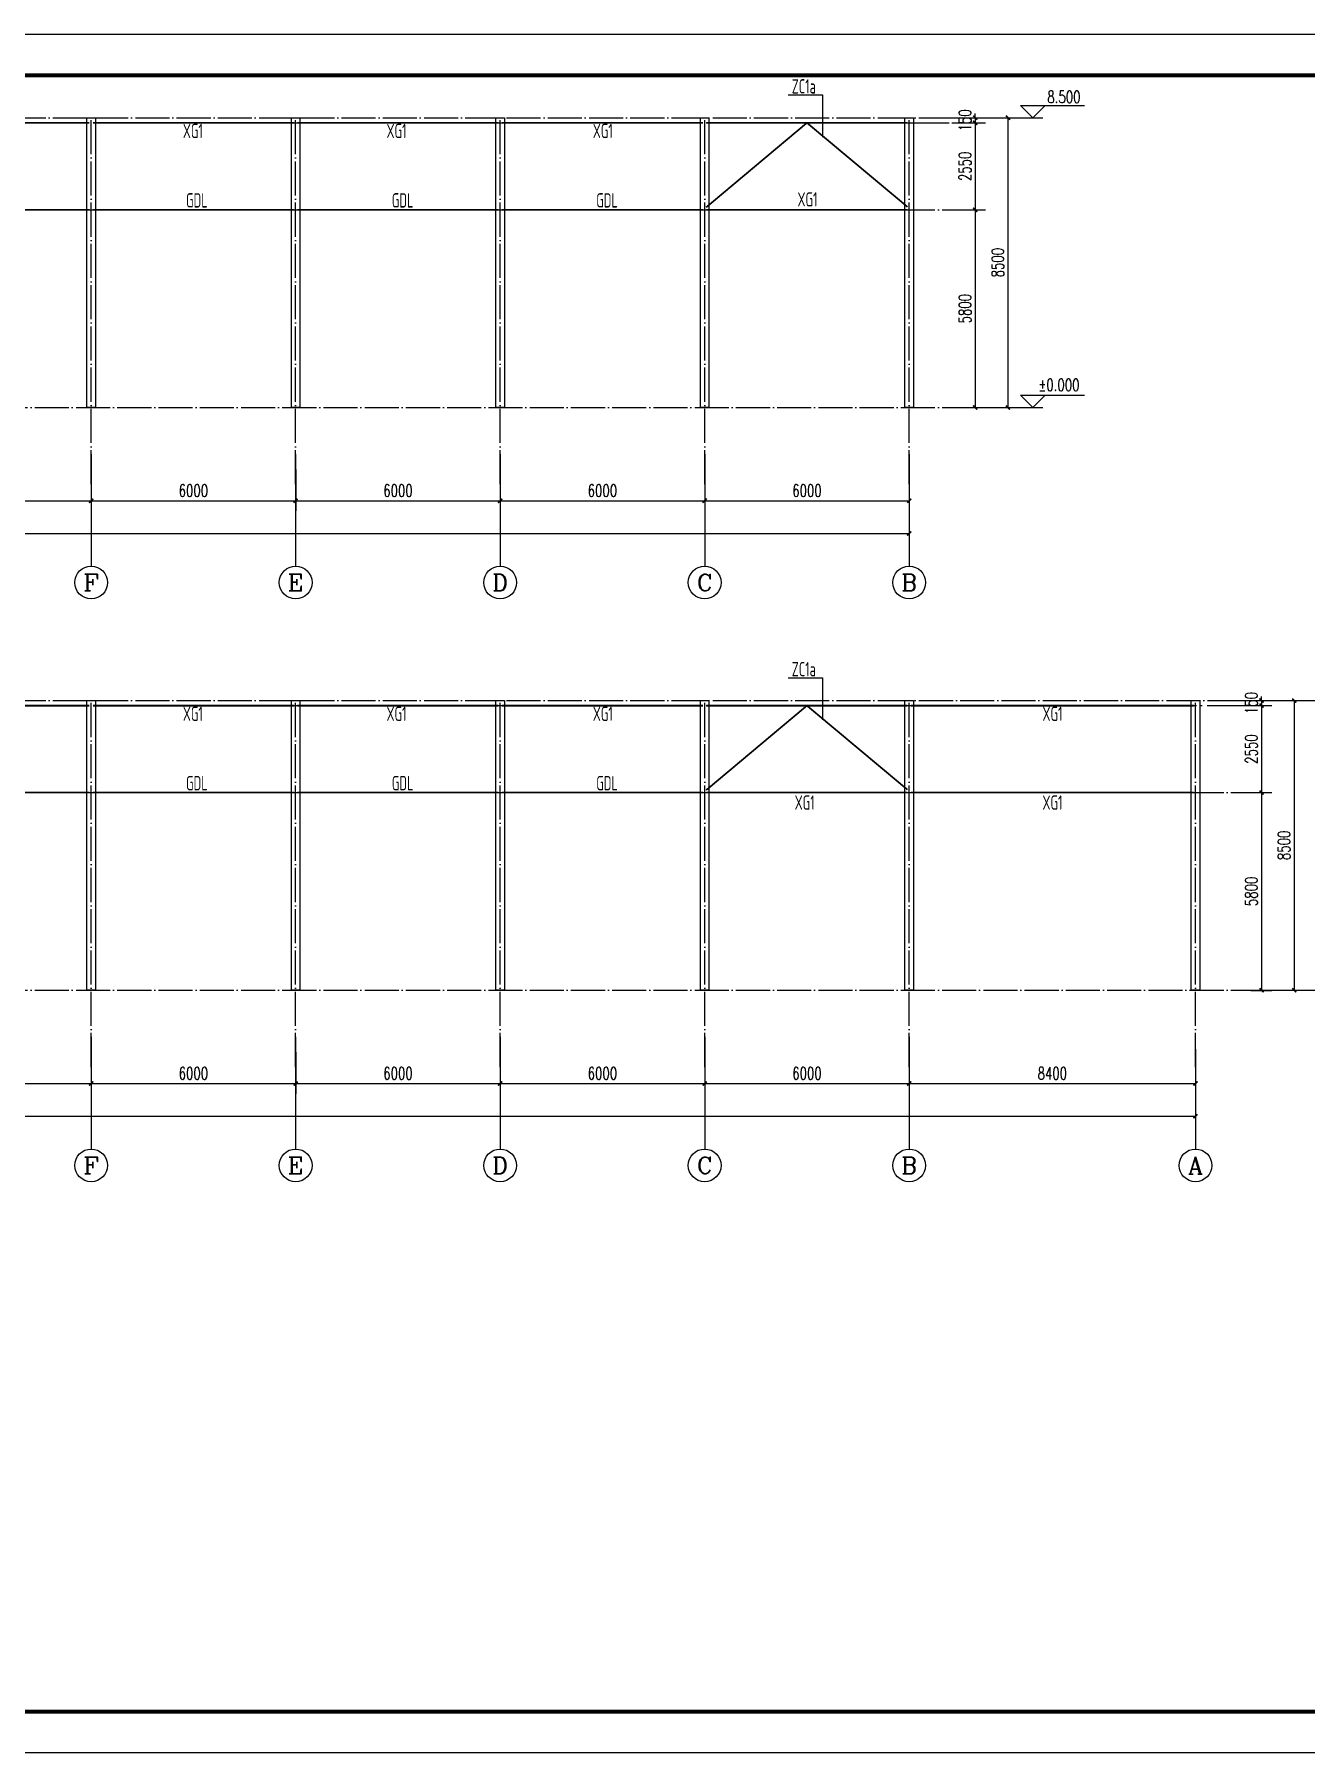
# Model space of a CAD drawing. Extents: x 14207793 to 14719554, y -1675802 to -1228715.
# Drawn here: x 14612496 to 14649794, y -1426968 to -1376568 of the extents above; entities that cross this region are included whole.
import ezdxf
from ezdxf.enums import TextEntityAlignment as Align

# ---------------------------------------------------------------- set-up
doc = ezdxf.new("R2010")
doc.units = 0
doc.header["$LTSCALE"] = 500
doc.header["$MEASUREMENT"] = 0
doc.linetypes.add('DOTE', pattern=[2.42, 2, -0.2, 0.02, -0.2])
doc.layers.get('0').update_dxf_attribs({"linetype": 'CONTINUOUS'})
doc.layers.get('DEFPOINTS').update_dxf_attribs({"color": 140, "linetype": 'CONTINUOUS'})
for name, color, linetype in [('01', 7, 'CONTINUOUS'), ('AXIS', 3, 'CONTINUOUS'), ('AXIS_TEXT', 7, 'CONTINUOUS'), ('DIM_ELEV', 3, 'CONTINUOUS'), ('DOTE', 8, 'DOTE'), ('PUB_TEXT', 6, 'CONTINUOUS'), ('PUB_TITLE', 4, 'CONTINUOUS')]:
    doc.layers.add(name, color=color, linetype=linetype)
doc.styles.add('_TCH_AXIS', font='COMPLEX', dxfattribs={"bigfont": 'GBCBIG'})
doc.styles.add('_TCH_DIM', font='SIMPLEX', dxfattribs={"bigfont": 'GBCBIG'})
doc.styles.add('_TCH_DIM_T3', font='SIMPLEX', dxfattribs={"width": 0.705882, "bigfont": 'GBCBIG'})
doc.styles.add('TSSD_REIN', font='Tssdeng.shx', dxfattribs={"width": 0.65, "bigfont": 'hztxt.shx'})
doc.dimstyles.new('_TCH_ARCH&&120', dxfattribs={"dimtxt": 357, "dimasz": 120, "dimexe": 300, "dimexo": 360, "dimgap": 120, "dimtad": 1, "dimdec": 0, "dimzin": 0, "dimdsep": 46, "dimtxsty": '_TCH_DIM_T3', "dimblk": 'ARCHTICK', "dimcen": 0.09, "dimclrt": 7, "dimazin": 2, "dimtfac": 1, "dimtdec": 0, "dimtix": 1, "dimtmove": 2, "dimatfit": 3, "dimfxl": 0, "dimtolj": 1, "dimtzin": 0, "dimarcsym": 0})

# ---------------------------------------------------------------- blocks, each defined once
blk = doc.blocks.new('_ArchTick')
at = {"color": 0, "linetype": 'ByBlock', "const_width": 0.4}
blk.add_lwpolyline([(-0.5, -0.5), (0.5, 0.5)], dxfattribs=at)
blk = doc.blocks.new('*D749')
at = {"layer": 'AXIS', "color": 0, "lineweight": -2}
for p, q in [((14608163, -1389328), (14608163, -1390548)), ((14614163, -1389328), (14614163, -1390548)), ((14608163, -1390248), (14614163, -1390248))]:
    blk.add_line(p, q, dxfattribs=at)
at = {"layer": 'DEFPOINTS', "color": 0}
for p in [(14608163, -1388968), (14614163, -1388968), (14614163, -1390248)]:
    blk.add_point(p, dxfattribs=at)
at = {"layer": 'AXIS', "color": 0, "lineweight": -2, "xscale": 120, "yscale": 120, "zscale": 120, "rotation": 180}
blk.add_blockref('_ArchTick', (14608163, -1390248), dxfattribs=at)
at = {"layer": 'AXIS', "color": 0, "lineweight": -2, "xscale": 120, "yscale": 120, "zscale": 120}
blk.add_blockref('_ArchTick', (14614163, -1390248), dxfattribs=at)
at = {"layer": 'AXIS', "color": 7, "insert": (14611163, -1389949), "char_height": 357, "attachment_point": 5, "style": '_TCH_DIM_T3'}
blk.add_mtext('\\A1;6000', dxfattribs=at)
blk = doc.blocks.new('*D750')
at = {"layer": 'AXIS', "color": 0, "lineweight": -2}
for p, q in [((14614163, -1389328), (14614163, -1390548)), ((14620163, -1389328), (14620163, -1390548)), ((14614163, -1390248), (14620163, -1390248))]:
    blk.add_line(p, q, dxfattribs=at)
at = {"layer": 'DEFPOINTS', "color": 0}
for p in [(14614163, -1388968), (14620163, -1388968), (14620163, -1390248)]:
    blk.add_point(p, dxfattribs=at)
at = {"layer": 'AXIS', "color": 0, "lineweight": -2, "xscale": 120, "yscale": 120, "zscale": 120, "rotation": 180}
blk.add_blockref('_ArchTick', (14614163, -1390248), dxfattribs=at)
at = {"layer": 'AXIS', "color": 0, "lineweight": -2, "xscale": 120, "yscale": 120, "zscale": 120}
blk.add_blockref('_ArchTick', (14620163, -1390248), dxfattribs=at)
at = {"layer": 'AXIS', "color": 7, "insert": (14617163, -1389949), "char_height": 357, "attachment_point": 5, "style": '_TCH_DIM_T3'}
blk.add_mtext('\\A1;6000', dxfattribs=at)
blk = doc.blocks.new('*D751')
at = {"layer": 'AXIS', "color": 0, "lineweight": -2}
for p, q in [((14620163, -1389328), (14620163, -1390548)), ((14626163, -1389328), (14626163, -1390548)), ((14620163, -1390248), (14626163, -1390248))]:
    blk.add_line(p, q, dxfattribs=at)
at = {"layer": 'DEFPOINTS', "color": 0}
for p in [(14620163, -1388968), (14626163, -1388968), (14626163, -1390248)]:
    blk.add_point(p, dxfattribs=at)
at = {"layer": 'AXIS', "color": 0, "lineweight": -2, "xscale": 120, "yscale": 120, "zscale": 120, "rotation": 180}
blk.add_blockref('_ArchTick', (14620163, -1390248), dxfattribs=at)
at = {"layer": 'AXIS', "color": 0, "lineweight": -2, "xscale": 120, "yscale": 120, "zscale": 120}
blk.add_blockref('_ArchTick', (14626163, -1390248), dxfattribs=at)
at = {"layer": 'AXIS', "color": 7, "insert": (14623163, -1389949), "char_height": 357, "attachment_point": 5, "style": '_TCH_DIM_T3'}
blk.add_mtext('\\A1;6000', dxfattribs=at)
blk = doc.blocks.new('*D752')
at = {"layer": 'AXIS', "color": 0, "lineweight": -2}
for p, q in [((14626163, -1389328), (14626163, -1390548)), ((14632163, -1389328), (14632163, -1390548)), ((14626163, -1390248), (14632163, -1390248))]:
    blk.add_line(p, q, dxfattribs=at)
at = {"layer": 'DEFPOINTS', "color": 0}
for p in [(14626163, -1388968), (14632163, -1388968), (14632163, -1390248)]:
    blk.add_point(p, dxfattribs=at)
at = {"layer": 'AXIS', "color": 0, "lineweight": -2, "xscale": 120, "yscale": 120, "zscale": 120, "rotation": 180}
blk.add_blockref('_ArchTick', (14626163, -1390248), dxfattribs=at)
at = {"layer": 'AXIS', "color": 0, "lineweight": -2, "xscale": 120, "yscale": 120, "zscale": 120}
blk.add_blockref('_ArchTick', (14632163, -1390248), dxfattribs=at)
at = {"layer": 'AXIS', "color": 7, "insert": (14629163, -1389949), "char_height": 357, "attachment_point": 5, "style": '_TCH_DIM_T3'}
blk.add_mtext('\\A1;6000', dxfattribs=at)
blk = doc.blocks.new('*D753')
at = {"layer": 'AXIS', "color": 0, "lineweight": -2}
for p, q in [((14632163, -1389328), (14632163, -1390548)), ((14638163, -1389328), (14638163, -1390548)), ((14632163, -1390248), (14638163, -1390248))]:
    blk.add_line(p, q, dxfattribs=at)
at = {"layer": 'DEFPOINTS', "color": 0}
for p in [(14632163, -1388968), (14638163, -1388968), (14638163, -1390248)]:
    blk.add_point(p, dxfattribs=at)
at = {"layer": 'AXIS', "color": 0, "lineweight": -2, "xscale": 120, "yscale": 120, "zscale": 120, "rotation": 180}
blk.add_blockref('_ArchTick', (14632163, -1390248), dxfattribs=at)
at = {"layer": 'AXIS', "color": 0, "lineweight": -2, "xscale": 120, "yscale": 120, "zscale": 120}
blk.add_blockref('_ArchTick', (14638163, -1390248), dxfattribs=at)
at = {"layer": 'AXIS', "color": 7, "insert": (14635163, -1389949), "char_height": 357, "attachment_point": 5, "style": '_TCH_DIM_T3'}
blk.add_mtext('\\A1;6000', dxfattribs=at)
blk = doc.blocks.new('*D754')
at = {"layer": 'AXIS', "color": 0, "lineweight": -2}
for p, q in [((14536163, -1390074), (14536163, -1391507)), ((14638163, -1390122), (14638163, -1391507)), ((14536163, -1391207), (14638163, -1391207))]:
    blk.add_line(p, q, dxfattribs=at)
at = {"layer": 'DEFPOINTS', "color": 0}
for p in [(14536163, -1389714), (14638163, -1389762), (14638163, -1391207)]:
    blk.add_point(p, dxfattribs=at)
at = {"layer": 'AXIS', "color": 0, "lineweight": -2, "xscale": 120, "yscale": 120, "zscale": 120, "rotation": 180}
blk.add_blockref('_ArchTick', (14536163, -1391207), dxfattribs=at)
at = {"layer": 'AXIS', "color": 0, "lineweight": -2, "xscale": 120, "yscale": 120, "zscale": 120}
blk.add_blockref('_ArchTick', (14638163, -1391207), dxfattribs=at)
at = {"layer": 'AXIS', "color": 7, "insert": (14587163, -1390908), "char_height": 357, "attachment_point": 5, "style": '_TCH_DIM_T3'}
blk.add_mtext('\\A1;102000', dxfattribs=at)
blk = doc.blocks.new('*D829')
at = {"layer": 'AXIS', "color": 0, "lineweight": -2}
for p, q in [((14639700, -1379012.5), (14641360, -1379012.5)), ((14641060, -1379012.5), (14641060, -1387512.5)), ((14639700, -1387512.5), (14641360, -1387512.5))]:
    blk.add_line(p, q, dxfattribs=at)
at = {"layer": 'DEFPOINTS', "color": 0}
for p in [(14639340, -1379012.5), (14639340, -1387512.5), (14641060, -1387512.5)]:
    blk.add_point(p, dxfattribs=at)
at = {"layer": 'AXIS', "color": 0, "lineweight": -2, "xscale": 120, "yscale": 120, "zscale": 120}
for p, rotation in [((14641060, -1379012.5), 90), ((14641060, -1387512.5), 270)]:
    blk.add_blockref('_ArchTick', p, dxfattribs=dict(at, rotation=rotation))
at = {"layer": 'AXIS', "color": 7, "insert": (14640761.5, -1383262.5), "char_height": 357, "attachment_point": 5, "rotation": 90, "style": '_TCH_DIM_T3'}
blk.add_mtext('\\A1;8500', dxfattribs=at)
blk = doc.blocks.new('*D833')
at = {"layer": 'AXIS', "color": 0, "lineweight": -2}
for p, q in [((14640100, -1379012.5), (14640100, -1378892.5)), ((14639417.5, -1379012.5), (14640400, -1379012.5)), ((14639417.5, -1379162.5), (14640400, -1379162.5)), ((14640100, -1379012.5), (14640100, -1379162.5)), ((14640100, -1379162.5), (14640100, -1379282.5))]:
    blk.add_line(p, q, dxfattribs=at)
at = {"layer": 'DEFPOINTS', "color": 0}
for p in [(14639057.5, -1379012.5), (14639057.5, -1379162.5), (14640100, -1379162.5)]:
    blk.add_point(p, dxfattribs=at)
at = {"layer": 'AXIS', "color": 0, "lineweight": -2, "xscale": 120, "yscale": 120, "zscale": 120}
for p, rotation in [((14640100, -1379012.5), 270), ((14640100, -1379162.5), 90)]:
    blk.add_blockref('_ArchTick', p, dxfattribs=dict(at, rotation=rotation))
at = {"layer": 'AXIS', "color": 7, "insert": (14639801.5, -1379087.5), "char_height": 357, "attachment_point": 5, "rotation": 90, "style": '_TCH_DIM_T3'}
blk.add_mtext('\\A1;150', dxfattribs=at)
blk = doc.blocks.new('*D834')
at = {"layer": 'AXIS', "color": 0, "lineweight": -2}
for p, q in [((14639418, -1379163), (14640400, -1379163)), ((14640100, -1379163), (14640100, -1381713)), ((14639505, -1381713), (14640400, -1381713))]:
    blk.add_line(p, q, dxfattribs=at)
at = {"layer": 'DEFPOINTS', "color": 0}
for p in [(14639058, -1379163), (14639145, -1381713), (14640100, -1381713)]:
    blk.add_point(p, dxfattribs=at)
at = {"layer": 'AXIS', "color": 0, "lineweight": -2, "xscale": 120, "yscale": 120, "zscale": 120}
for p, rotation in [((14640100, -1379163), 90), ((14640100, -1381713), 270)]:
    blk.add_blockref('_ArchTick', p, dxfattribs=dict(at, rotation=rotation))
at = {"layer": 'AXIS', "color": 7, "insert": (14639802, -1380438), "char_height": 357, "attachment_point": 5, "rotation": 90, "style": '_TCH_DIM_T3'}
blk.add_mtext('\\A1;2550', dxfattribs=at)
blk = doc.blocks.new('*D835')
at = {"layer": 'AXIS', "color": 0, "lineweight": -2}
for p, q in [((14639505, -1381713), (14640400, -1381713)), ((14640100, -1381713), (14640100, -1387513)), ((14639788, -1387513), (14640400, -1387513))]:
    blk.add_line(p, q, dxfattribs=at)
at = {"layer": 'DEFPOINTS', "color": 0}
for p in [(14639145, -1381713), (14639428, -1387513), (14640100, -1387513)]:
    blk.add_point(p, dxfattribs=at)
at = {"layer": 'AXIS', "color": 0, "lineweight": -2, "xscale": 120, "yscale": 120, "zscale": 120}
for p, rotation in [((14640100, -1381713), 90), ((14640100, -1387513), 270)]:
    blk.add_blockref('_ArchTick', p, dxfattribs=dict(at, rotation=rotation))
at = {"layer": 'AXIS', "color": 7, "insert": (14639802, -1384613), "char_height": 357, "attachment_point": 5, "rotation": 90, "style": '_TCH_DIM_T3'}
blk.add_mtext('\\A1;5800', dxfattribs=at)
blk = doc.blocks.new('*D855')
at = {"layer": 'AXIS', "color": 0, "lineweight": -2}
for p, q in [((14608163, -1406422), (14608163, -1407642)), ((14614163, -1406422), (14614163, -1407642)), ((14608163, -1407342), (14614163, -1407342))]:
    blk.add_line(p, q, dxfattribs=at)
at = {"layer": 'DEFPOINTS', "color": 0}
for p in [(14608163, -1406062), (14614163, -1406062), (14614163, -1407342)]:
    blk.add_point(p, dxfattribs=at)
at = {"layer": 'AXIS', "color": 0, "lineweight": -2, "xscale": 120, "yscale": 120, "zscale": 120, "rotation": 180}
blk.add_blockref('_ArchTick', (14608163, -1407342), dxfattribs=at)
at = {"layer": 'AXIS', "color": 0, "lineweight": -2, "xscale": 120, "yscale": 120, "zscale": 120}
blk.add_blockref('_ArchTick', (14614163, -1407342), dxfattribs=at)
at = {"layer": 'AXIS', "color": 7, "insert": (14611163, -1407044), "char_height": 357, "attachment_point": 5, "style": '_TCH_DIM_T3'}
blk.add_mtext('\\A1;6000', dxfattribs=at)
blk = doc.blocks.new('*D856')
at = {"layer": 'AXIS', "color": 0, "lineweight": -2}
for p, q in [((14614163, -1406422), (14614163, -1407642)), ((14620163, -1406422), (14620163, -1407642)), ((14614163, -1407342), (14620163, -1407342))]:
    blk.add_line(p, q, dxfattribs=at)
at = {"layer": 'DEFPOINTS', "color": 0}
for p in [(14614163, -1406062), (14620163, -1406062), (14620163, -1407342)]:
    blk.add_point(p, dxfattribs=at)
at = {"layer": 'AXIS', "color": 0, "lineweight": -2, "xscale": 120, "yscale": 120, "zscale": 120, "rotation": 180}
blk.add_blockref('_ArchTick', (14614163, -1407342), dxfattribs=at)
at = {"layer": 'AXIS', "color": 0, "lineweight": -2, "xscale": 120, "yscale": 120, "zscale": 120}
blk.add_blockref('_ArchTick', (14620163, -1407342), dxfattribs=at)
at = {"layer": 'AXIS', "color": 7, "insert": (14617163, -1407044), "char_height": 357, "attachment_point": 5, "style": '_TCH_DIM_T3'}
blk.add_mtext('\\A1;6000', dxfattribs=at)
blk = doc.blocks.new('*D857')
at = {"layer": 'AXIS', "color": 0, "lineweight": -2}
for p, q in [((14620163, -1406422), (14620163, -1407642)), ((14626163, -1406422), (14626163, -1407642)), ((14620163, -1407342), (14626163, -1407342))]:
    blk.add_line(p, q, dxfattribs=at)
at = {"layer": 'DEFPOINTS', "color": 0}
for p in [(14620163, -1406062), (14626163, -1406062), (14626163, -1407342)]:
    blk.add_point(p, dxfattribs=at)
at = {"layer": 'AXIS', "color": 0, "lineweight": -2, "xscale": 120, "yscale": 120, "zscale": 120, "rotation": 180}
blk.add_blockref('_ArchTick', (14620163, -1407342), dxfattribs=at)
at = {"layer": 'AXIS', "color": 0, "lineweight": -2, "xscale": 120, "yscale": 120, "zscale": 120}
blk.add_blockref('_ArchTick', (14626163, -1407342), dxfattribs=at)
at = {"layer": 'AXIS', "color": 7, "insert": (14623163, -1407044), "char_height": 357, "attachment_point": 5, "style": '_TCH_DIM_T3'}
blk.add_mtext('\\A1;6000', dxfattribs=at)
blk = doc.blocks.new('*D858')
at = {"layer": 'AXIS', "color": 0, "lineweight": -2}
for p, q in [((14626163, -1406422), (14626163, -1407642)), ((14632163, -1406422), (14632163, -1407642)), ((14626163, -1407342), (14632163, -1407342))]:
    blk.add_line(p, q, dxfattribs=at)
at = {"layer": 'DEFPOINTS', "color": 0}
for p in [(14626163, -1406062), (14632163, -1406062), (14632163, -1407342)]:
    blk.add_point(p, dxfattribs=at)
at = {"layer": 'AXIS', "color": 0, "lineweight": -2, "xscale": 120, "yscale": 120, "zscale": 120, "rotation": 180}
blk.add_blockref('_ArchTick', (14626163, -1407342), dxfattribs=at)
at = {"layer": 'AXIS', "color": 0, "lineweight": -2, "xscale": 120, "yscale": 120, "zscale": 120}
blk.add_blockref('_ArchTick', (14632163, -1407342), dxfattribs=at)
at = {"layer": 'AXIS', "color": 7, "insert": (14629163, -1407044), "char_height": 357, "attachment_point": 5, "style": '_TCH_DIM_T3'}
blk.add_mtext('\\A1;6000', dxfattribs=at)
blk = doc.blocks.new('*D859')
at = {"layer": 'AXIS', "color": 0, "lineweight": -2}
for p, q in [((14632163, -1406422), (14632163, -1407642)), ((14638163, -1406422), (14638163, -1407642)), ((14632163, -1407342), (14638163, -1407342))]:
    blk.add_line(p, q, dxfattribs=at)
at = {"layer": 'DEFPOINTS', "color": 0}
for p in [(14632163, -1406062), (14638163, -1406062), (14638163, -1407342)]:
    blk.add_point(p, dxfattribs=at)
at = {"layer": 'AXIS', "color": 0, "lineweight": -2, "xscale": 120, "yscale": 120, "zscale": 120, "rotation": 180}
blk.add_blockref('_ArchTick', (14632163, -1407342), dxfattribs=at)
at = {"layer": 'AXIS', "color": 0, "lineweight": -2, "xscale": 120, "yscale": 120, "zscale": 120}
blk.add_blockref('_ArchTick', (14638163, -1407342), dxfattribs=at)
at = {"layer": 'AXIS', "color": 7, "insert": (14635163, -1407044), "char_height": 357, "attachment_point": 5, "style": '_TCH_DIM_T3'}
blk.add_mtext('\\A1;6000', dxfattribs=at)
blk = doc.blocks.new('*D860')
at = {"layer": 'AXIS', "color": 0, "lineweight": -2}
for p, q in [((14536163, -1407169), (14536163, -1408602)), ((14646563, -1407222), (14646563, -1408602)), ((14536163, -1408302), (14646563, -1408302))]:
    blk.add_line(p, q, dxfattribs=at)
at = {"layer": 'DEFPOINTS', "color": 0}
for p in [(14536163, -1406809), (14646563, -1406862), (14646563, -1408302)]:
    blk.add_point(p, dxfattribs=at)
at = {"layer": 'AXIS', "color": 0, "lineweight": -2, "xscale": 120, "yscale": 120, "zscale": 120, "rotation": 180}
blk.add_blockref('_ArchTick', (14536163, -1408302), dxfattribs=at)
at = {"layer": 'AXIS', "color": 0, "lineweight": -2, "xscale": 120, "yscale": 120, "zscale": 120}
blk.add_blockref('_ArchTick', (14646563, -1408302), dxfattribs=at)
at = {"layer": 'AXIS', "color": 7, "insert": (14591363, -1408004), "char_height": 357, "attachment_point": 5, "style": '_TCH_DIM_T3'}
blk.add_mtext('\\A1;110400', dxfattribs=at)
blk = doc.blocks.new('*D862')
at = {"layer": 'AXIS', "color": 0, "lineweight": -2}
for p, q in [((14638163, -1406335), (14638163, -1407642)), ((14646563, -1406335), (14646563, -1407642)), ((14638163, -1407342), (14646563, -1407342))]:
    blk.add_line(p, q, dxfattribs=at)
at = {"layer": 'DEFPOINTS', "color": 0}
for p in [(14638163, -1405975), (14646563, -1405975), (14646563, -1407342)]:
    blk.add_point(p, dxfattribs=at)
at = {"layer": 'AXIS', "color": 0, "lineweight": -2, "xscale": 120, "yscale": 120, "zscale": 120, "rotation": 180}
blk.add_blockref('_ArchTick', (14638163, -1407342), dxfattribs=at)
at = {"layer": 'AXIS', "color": 0, "lineweight": -2, "xscale": 120, "yscale": 120, "zscale": 120}
blk.add_blockref('_ArchTick', (14646563, -1407342), dxfattribs=at)
at = {"layer": 'AXIS', "color": 7, "insert": (14642363, -1407044), "char_height": 357, "attachment_point": 5, "style": '_TCH_DIM_T3'}
blk.add_mtext('\\A1;8400', dxfattribs=at)
blk = doc.blocks.new('*D836')
at = {"layer": 'AXIS', "color": 0, "lineweight": -2}
for p, q in [((14648100, -1396107.5), (14649760, -1396107.5)), ((14649460, -1396107.5), (14649460, -1404607.5)), ((14648100, -1404607.5), (14649760, -1404607.5))]:
    blk.add_line(p, q, dxfattribs=at)
at = {"layer": 'DEFPOINTS', "color": 0}
for p in [(14647740, -1396107.5), (14647740, -1404607.5), (14649460, -1404607.5)]:
    blk.add_point(p, dxfattribs=at)
at = {"layer": 'AXIS', "color": 0, "lineweight": -2, "xscale": 120, "yscale": 120, "zscale": 120}
for p, rotation in [((14649460, -1396107.5), 90), ((14649460, -1404607.5), 270)]:
    blk.add_blockref('_ArchTick', p, dxfattribs=dict(at, rotation=rotation))
at = {"layer": 'AXIS', "color": 7, "insert": (14649161.5, -1400357.5), "char_height": 357, "attachment_point": 5, "rotation": 90, "style": '_TCH_DIM_T3'}
blk.add_mtext('\\A1;8500', dxfattribs=at)
blk = doc.blocks.new('*D840')
at = {"layer": 'AXIS', "color": 0, "lineweight": -2}
for p, q in [((14648500, -1396107.5), (14648500, -1395987.5)), ((14647817.5, -1396107.5), (14648800, -1396107.5)), ((14647817.5, -1396257.5), (14648800, -1396257.5)), ((14648500, -1396107.5), (14648500, -1396257.5)), ((14648500, -1396257.5), (14648500, -1396377.5))]:
    blk.add_line(p, q, dxfattribs=at)
at = {"layer": 'DEFPOINTS', "color": 0}
for p in [(14647457.5, -1396107.5), (14647457.5, -1396257.5), (14648500, -1396257.5)]:
    blk.add_point(p, dxfattribs=at)
at = {"layer": 'AXIS', "color": 0, "lineweight": -2, "xscale": 120, "yscale": 120, "zscale": 120}
for p, rotation in [((14648500, -1396107.5), 270), ((14648500, -1396257.5), 90)]:
    blk.add_blockref('_ArchTick', p, dxfattribs=dict(at, rotation=rotation))
at = {"layer": 'AXIS', "color": 7, "insert": (14648201.5, -1396182.5), "char_height": 357, "attachment_point": 5, "rotation": 90, "style": '_TCH_DIM_T3'}
blk.add_mtext('\\A1;150', dxfattribs=at)
blk = doc.blocks.new('*D841')
at = {"layer": 'AXIS', "color": 0, "lineweight": -2}
for p, q in [((14647818, -1396258), (14648800, -1396258)), ((14648500, -1396258), (14648500, -1398808)), ((14647905, -1398808), (14648800, -1398808))]:
    blk.add_line(p, q, dxfattribs=at)
at = {"layer": 'DEFPOINTS', "color": 0}
for p in [(14647458, -1396258), (14647545, -1398808), (14648500, -1398808)]:
    blk.add_point(p, dxfattribs=at)
at = {"layer": 'AXIS', "color": 0, "lineweight": -2, "xscale": 120, "yscale": 120, "zscale": 120}
for p, rotation in [((14648500, -1396258), 90), ((14648500, -1398808), 270)]:
    blk.add_blockref('_ArchTick', p, dxfattribs=dict(at, rotation=rotation))
at = {"layer": 'AXIS', "color": 7, "insert": (14648202, -1397532), "char_height": 357, "attachment_point": 5, "rotation": 90, "style": '_TCH_DIM_T3'}
blk.add_mtext('\\A1;2550', dxfattribs=at)
blk = doc.blocks.new('*D842')
at = {"layer": 'AXIS', "color": 0, "lineweight": -2}
for p, q in [((14647905, -1398808), (14648800, -1398808)), ((14648500, -1398808), (14648500, -1404608)), ((14648188, -1404608), (14648800, -1404608))]:
    blk.add_line(p, q, dxfattribs=at)
at = {"layer": 'DEFPOINTS', "color": 0}
for p in [(14647545, -1398808), (14647828, -1404608), (14648500, -1404608)]:
    blk.add_point(p, dxfattribs=at)
at = {"layer": 'AXIS', "color": 0, "lineweight": -2, "xscale": 120, "yscale": 120, "zscale": 120}
for p, rotation in [((14648500, -1398808), 90), ((14648500, -1404608), 270)]:
    blk.add_blockref('_ArchTick', p, dxfattribs=dict(at, rotation=rotation))
at = {"layer": 'AXIS', "color": 7, "insert": (14648202, -1401707), "char_height": 357, "attachment_point": 5, "rotation": 90, "style": '_TCH_DIM_T3'}
blk.add_mtext('\\A1;5800', dxfattribs=at)

msp = doc.modelspace()

# ---------------------------------------------------------------- linework, layer by layer
at = {"color": 3}
for points in [[(14634607.29, -1378344.42), (14635619.53, -1378344.42), (14635619.53, -1379581.92)], [(14634607.29, -1395439.42), (14635619.53, -1395439.42), (14635619.53, -1396676.92)]]:
    msp.add_lwpolyline(points, dxfattribs=at)
at = {"color": 4, "const_width": 50}
for points in [[(14608212.78, -1379162.5), (14614112.78, -1379162.5)], [(14614212.78, -1379162.5), (14620112.78, -1379162.5)], [(14620212.78, -1379162.5), (14626112.78, -1379162.5)], [(14626212.78, -1379162.5), (14632112.78, -1379162.5)], [(14635162.78, -1379162.5), (14632207.5, -1381640)], [(14632212.78, -1379162.5), (14638112.78, -1379162.5)], [(14635162.78, -1379162.5), (14638112.5, -1381627.5)], [(14608212.78, -1381712.5), (14614112.78, -1381712.5)], [(14614212.78, -1381712.5), (14620112.78, -1381712.5)], [(14620212.78, -1381712.5), (14626112.78, -1381712.5)], [(14626212.78, -1381712.5), (14632112.78, -1381712.5)], [(14632212.78, -1381712.5), (14638112.78, -1381712.5)], [(14608212.78, -1396257.5), (14614112.78, -1396257.5)], [(14614212.78, -1396257.5), (14620112.78, -1396257.5)], [(14620212.78, -1396257.5), (14626112.78, -1396257.5)], [(14626212.78, -1396257.5), (14632112.78, -1396257.5)], [(14635162.78, -1396257.5), (14632207.5, -1398735)], [(14632212.78, -1396257.5), (14638112.78, -1396257.5)], [(14635162.78, -1396257.5), (14638112.5, -1398722.5)], [(14638212.78, -1396257.5), (14646512.78, -1396257.5)], [(14608212.78, -1398807.5), (14614112.78, -1398807.5)], [(14614212.78, -1398807.5), (14620112.78, -1398807.5)], [(14620212.78, -1398807.5), (14626112.78, -1398807.5)], [(14626212.78, -1398807.5), (14632112.78, -1398807.5)], [(14632212.78, -1398807.5), (14638112.78, -1398807.5)], [(14638212.78, -1398807.5), (14646512.78, -1398807.5)]]:
    msp.add_lwpolyline(points, dxfattribs=at)
for points in [[(14614037.78, -1379012.5), (14614287.78, -1379012.5), (14614287.78, -1387512.5), (14614037.78, -1387512.5)], [(14620037.78, -1379012.5), (14620287.78, -1379012.5), (14620287.78, -1387512.5), (14620037.78, -1387512.5)], [(14626037.78, -1379012.5), (14626287.78, -1379012.5), (14626287.78, -1387512.5), (14626037.78, -1387512.5)], [(14632037.78, -1379012.5), (14632287.78, -1379012.5), (14632287.78, -1387512.5), (14632037.78, -1387512.5)], [(14638037.78, -1379012.5), (14638287.78, -1379012.5), (14638287.78, -1387512.5), (14638037.78, -1387512.5)], [(14614037.78, -1396107.5), (14614287.78, -1396107.5), (14614287.78, -1404607.5), (14614037.78, -1404607.5)], [(14620037.78, -1396107.5), (14620287.78, -1396107.5), (14620287.78, -1404607.5), (14620037.78, -1404607.5)], [(14626037.78, -1396107.5), (14626287.78, -1396107.5), (14626287.78, -1404607.5), (14626037.78, -1404607.5)], [(14632037.78, -1396107.5), (14632287.78, -1396107.5), (14632287.78, -1404607.5), (14632037.78, -1404607.5)], [(14638037.78, -1396107.5), (14638287.78, -1396107.5), (14638287.78, -1404607.5), (14638037.78, -1404607.5)], [(14646437.78, -1396107.5), (14646687.78, -1396107.5), (14646687.78, -1404607.5), (14646437.78, -1404607.5)]]:
    msp.add_lwpolyline(points, close=True)
at = {"layer": 'AXIS'}
for p, q in [((14640360.66, -1379012.5), (14642088.47, -1379012.5)), ((14640360.66, -1387512.5), (14642088.47, -1387512.5)), ((14614162.78, -1388880), (14614162.78, -1392167)), ((14620162.78, -1388880), (14620162.78, -1392167)), ((14626162.78, -1388880), (14626162.78, -1392167)), ((14632162.78, -1388880), (14632162.78, -1392167)), ((14638162.78, -1388880), (14638162.78, -1392167)), ((14648760.66, -1396107.5), (14650488.47, -1396107.5)), ((14648760.66, -1404607.5), (14650488.47, -1404607.5)), ((14614162.78, -1405975), (14614162.78, -1409262)), ((14620162.78, -1405975), (14620162.78, -1409262)), ((14626162.78, -1405975), (14626162.78, -1409262)), ((14632162.78, -1405975), (14632162.78, -1409262)), ((14638162.78, -1405975), (14638162.78, -1409262)), ((14646562.78, -1406862), (14646562.78, -1409262))]:
    msp.add_line(p, q, dxfattribs=at)
for centre in [(14614162.78, -1392647), (14620162.78, -1392647), (14626162.78, -1392647), (14632162.78, -1392647), (14638162.78, -1392647), (14614162.78, -1409742), (14620162.78, -1409742), (14626162.78, -1409742), (14632162.78, -1409742), (14638162.78, -1409742), (14646562.78, -1409742)]:
    msp.add_circle(centre, 480, dxfattribs=at)
at = {"layer": 'DIM_ELEV'}
for p, q in [((14641788.47, -1379012.5), (14641428.47, -1378652.5)), ((14641428.47, -1378652.5), (14643306.47, -1378652.5)), ((14641788.47, -1379012.5), (14642148.47, -1378652.5)), ((14641788.47, -1387512.5), (14641428.47, -1387152.5)), ((14641428.47, -1387152.5), (14643306.47, -1387152.5)), ((14641788.47, -1387512.5), (14642148.47, -1387152.5))]:
    msp.add_line(p, q, dxfattribs=at)
at = {"layer": 'DOTE', "linetype": 'DOTE', "ltscale": 1.5}
for p, q in [((14534377.5, -1379162.5), (14639787.78, -1379162.5)), ((14534377.5, -1396257.5), (14648187.78, -1396257.5))]:
    msp.add_line(p, q, dxfattribs=at)
at = {"layer": 'DOTE'}
for p, q in [((14534389.28, -1379012.5), (14640360.66, -1379012.5)), ((14614162.78, -1389762.5), (14614162.78, -1379012.5)), ((14620162.78, -1389762.5), (14620162.78, -1379012.5)), ((14626162.78, -1389762.5), (14626162.78, -1379012.5)), ((14632162.78, -1389762.5), (14632162.78, -1379012.5)), ((14638162.78, -1389762.5), (14638162.78, -1379012.5)), ((14638162.78, -1389762.5), (14638162.78, -1379012.5)), ((14535069.28, -1381712.5), (14639787.78, -1381712.5)), ((14535069.28, -1387512.5), (14640360.66, -1387512.5)), ((14534389.28, -1396107.5), (14648760.66, -1396107.5)), ((14614162.78, -1406857.5), (14614162.78, -1396107.5)), ((14620162.78, -1406857.5), (14620162.78, -1396107.5)), ((14626162.78, -1406857.5), (14626162.78, -1396107.5)), ((14632162.78, -1406857.5), (14632162.78, -1396107.5)), ((14638162.78, -1406857.5), (14638162.78, -1396107.5)), ((14646562.78, -1406857.5), (14646562.78, -1396107.5)), ((14535069.28, -1398807.5), (14648187.78, -1398807.5)), ((14535069.28, -1404607.5), (14648760.66, -1404607.5))]:
    msp.add_line(p, q, dxfattribs=at)
at = {"layer": 'PUB_TITLE'}
msp.add_lwpolyline([(14669260, -1376567.5), (14526580, -1376567.5), (14526580, -1426967.5), (14669260, -1426967.5)], close=True, dxfattribs=at)
at = {"layer": 'PUB_TITLE', "const_width": 120}
msp.add_lwpolyline([(14668060, -1377767.5), (14529580, -1377767.5), (14529580, -1425767.5), (14668060, -1425767.5)], close=True, dxfattribs=at)

# ---------------------------------------------------------------- texts
at = {"color": 3, "style": 'TSSD_REIN', "width": 0.65}
for p in [(14634718.64, -1378302.67, -40.59), (14634718.64, -1395397.67, -40.59)]:
    msp.add_text('ZC1a', height=420, dxfattribs=at).set_placement(p)
at = {"layer": '01', "color": 4, "style": 'TSSD_REIN', "width": 0.65}
for s, p in [('XG1', (14616853.56, -1379610.22)), ('XG1', (14622828.56, -1379610.22)), ('XG1', (14628881.06, -1379610.22)), ('GDL', (14616946.97, -1381646.2)), ('GDL', (14622984.47, -1381646.2)), ('GDL', (14628981.97, -1381646.2)), ('XG1', (14634886.06, -1381617.72)), ('XG1', (14616853.56, -1396705.22)), ('XG1', (14622828.56, -1396705.22)), ('XG1', (14628881.06, -1396705.22)), ('XG1', (14642073.56, -1396705.22)), ('GDL', (14616946.97, -1398741.2)), ('GDL', (14622984.47, -1398741.2)), ('GDL', (14628981.97, -1398741.2)), ('XG1', (14634803.56, -1399310.22)), ('XG1', (14642073.56, -1399310.22))]:
    msp.add_text(s, height=420, dxfattribs=at).set_placement(p)
at = {"layer": 'AXIS_TEXT', "style": '_TCH_AXIS'}
for s, width, p, p2 in [('F', 1.25, (14613931.06, -1392890.31), (14614394.51, -1392890.31)), ('E', 1.25, (14619931.06, -1392890.31), (14620394.51, -1392890.31)), ('D', 1.176471, (14625931.06, -1392890.31), (14626394.51, -1392890.31)), ('C', 1.333333, (14631931.06, -1392890.31), (14632394.51, -1392890.31)), ('B', 1.176471, (14637931.06, -1392890.31), (14638394.51, -1392890.31)), ('F', 1.25, (14613931.06, -1409985.31), (14614394.51, -1409985.31)), ('E', 1.25, (14619931.06, -1409985.31), (14620394.51, -1409985.31)), ('D', 1.176471, (14625931.06, -1409985.31), (14626394.51, -1409985.31)), ('C', 1.333333, (14631931.06, -1409985.31), (14632394.51, -1409985.31)), ('B', 1.176471, (14637931.06, -1409985.31), (14638394.51, -1409985.31))]:
    msp.add_text(s, height=486.62, dxfattribs=dict(at, width=width)).set_placement(p, p2, align=Align.FIT)
msp.add_text('A', height=510.22, dxfattribs=at).set_placement((14646344.12, -1409997.11), (14646781.45, -1409997.11), align=Align.FIT)
at = {"layer": 'PUB_TEXT', "style": '_TCH_DIM', "width": 0.705882}
for s, p in [('8.500', (14642217.97, -1378579)), ('%%P0.000', (14641950.47, -1387026.5))]:
    msp.add_text(s, height=357, dxfattribs=at).set_placement(p)

# ---------------------------------------------------------------- dimensions: what is measured, and where the dimension line sits
at = {"layer": 'AXIS'}
for base, p1, p2, picture, middle in [((14640100, -1379162.5), (14639057.5, -1379012.5), (14639057.5, -1379162.5), '*D833', (14639801.5, -1379087.5)), ((14641060, -1387512.5), (14639340, -1379012.5), (14639340, -1387512.5), '*D829', (14640761.5, -1383262.5)), ((14640100, -1381712.5), (14639057.5, -1379162.5), (14639145.28, -1381712.5), '*D834', (14639801.5, -1380437.5)), ((14640100, -1387512.5), (14639145.28, -1381712.5), (14639427.5, -1387512.5), '*D835', (14639801.5, -1384612.5)), ((14648500, -1396257.5), (14647457.5, -1396107.5), (14647457.5, -1396257.5), '*D840', (14648201.5, -1396182.5)), ((14649460, -1404607.5), (14647740, -1396107.5), (14647740, -1404607.5), '*D836', (14649161.5, -1400357.5)), ((14648500, -1398807.5), (14647457.5, -1396257.5), (14647545.28, -1398807.5), '*D841', (14648201.5, -1397532.5)), ((14648500, -1404607.5), (14647545.28, -1398807.5), (14647827.5, -1404607.5), '*D842', (14648201.5, -1401707.5))]:
    dim = msp.add_linear_dim(base=base, p1=p1, p2=p2, angle=90, dimstyle='_TCH_ARCH&&120', dxfattribs=at)
    dim.commit()
    dim.dimension.update_dxf_attribs({"geometry": picture, "text_midpoint": middle})
for base, p1, p2, picture, middle in [((14614162.78, -1390247.5), (14608162.78, -1388967.5), (14614162.78, -1388967.5), '*D749', (14611162.78, -1389949)), ((14620162.78, -1390247.5), (14614162.78, -1388967.5), (14620162.78, -1388967.5), '*D750', (14617162.78, -1389949)), ((14626162.78, -1390247.5), (14620162.78, -1388967.5), (14626162.78, -1388967.5), '*D751', (14623162.78, -1389949)), ((14632162.78, -1390247.5), (14626162.78, -1388967.5), (14632162.78, -1388967.5), '*D752', (14629162.78, -1389949)), ((14638162.78, -1390247.5), (14632162.78, -1388967.5), (14638162.78, -1388967.5), '*D753', (14635162.78, -1389949)), ((14638162.78, -1391207), (14536162.78, -1389713.75), (14638162.78, -1389762.5), '*D754', (14587162.78, -1390908.5)), ((14614162.78, -1407342.5), (14608162.78, -1406062.5), (14614162.78, -1406062.5), '*D855', (14611162.78, -1407044)), ((14620162.78, -1407342.5), (14614162.78, -1406062.5), (14620162.78, -1406062.5), '*D856', (14617162.78, -1407044)), ((14626162.78, -1407342.5), (14620162.78, -1406062.5), (14626162.78, -1406062.5), '*D857', (14623162.78, -1407044)), ((14632162.78, -1407342.5), (14626162.78, -1406062.5), (14632162.78, -1406062.5), '*D858', (14629162.78, -1407044)), ((14638162.78, -1407342.5), (14632162.78, -1406062.5), (14638162.78, -1406062.5), '*D859', (14635162.78, -1407044)), ((14646562.78, -1407342.5), (14638162.78, -1405975), (14646562.78, -1405975), '*D862', (14642362.78, -1407044)), ((14646562.78, -1408302), (14536162.78, -1406808.75), (14646562.78, -1406862), '*D860', (14591362.78, -1408003.5))]:
    dim = msp.add_linear_dim(base=base, p1=p1, p2=p2, dimstyle='_TCH_ARCH&&120', dxfattribs=at)
    dim.commit()
    dim.dimension.update_dxf_attribs({"geometry": picture, "text_midpoint": middle})

doc.saveas('drawing.dxf')
